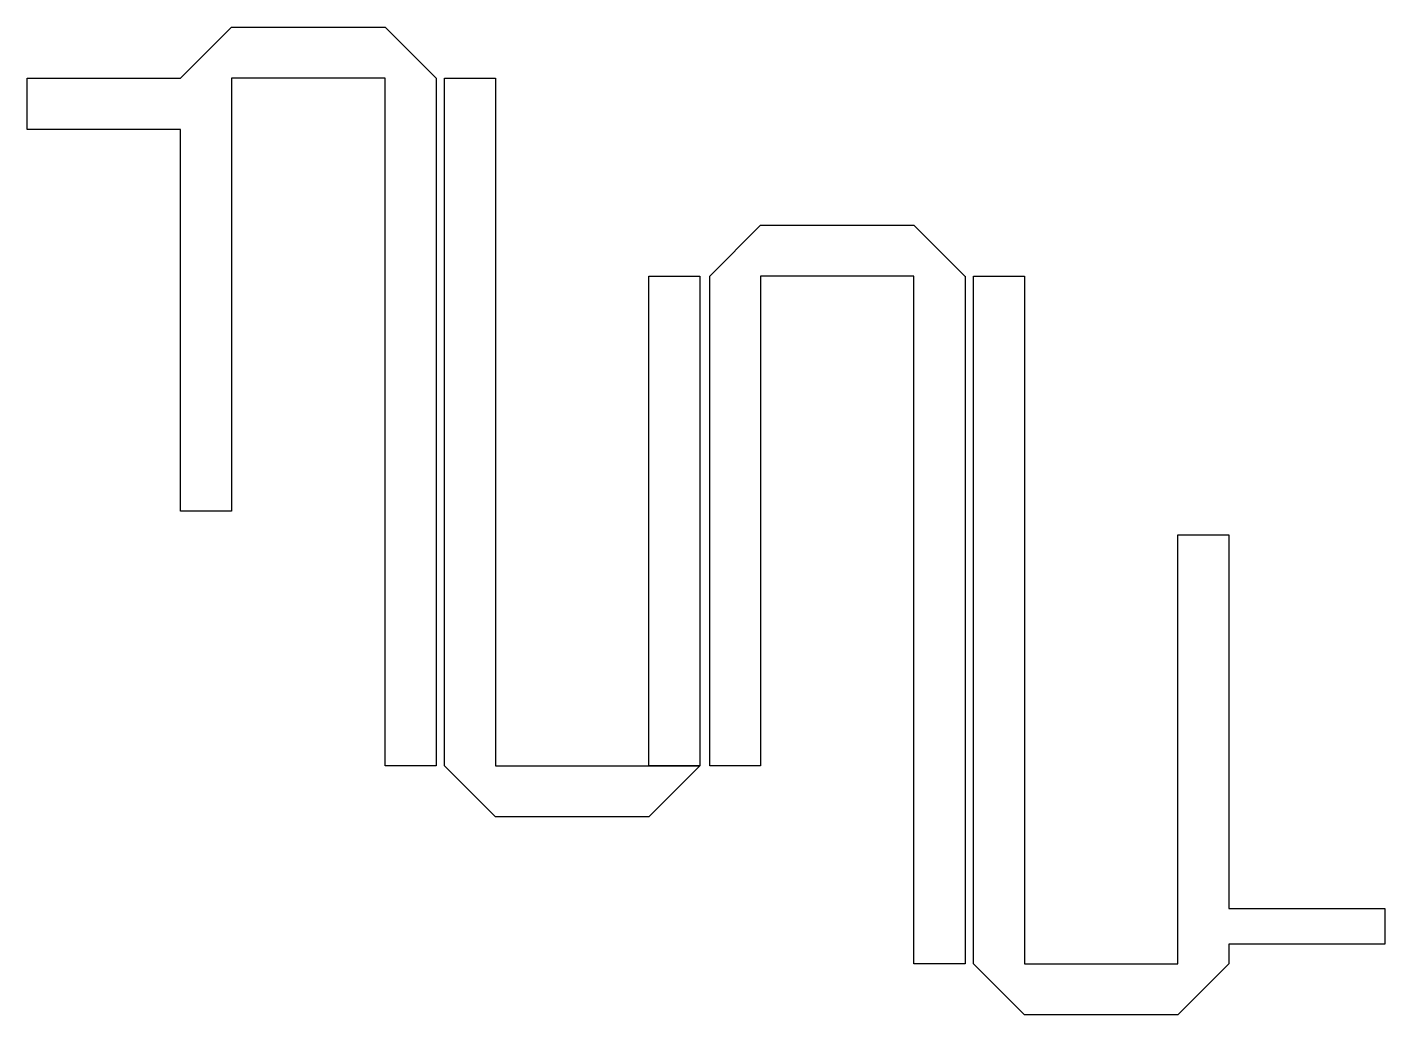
# Model space of a CAD drawing. Extents: x 7 to 2905, y 95 to 2202.
import ezdxf

# ---------------------------------------------------------------- set-up
doc = ezdxf.new("R2010")
doc.units = 9
doc.header["$MEASUREMENT"] = 0
doc.layers.add('TOP METAL', color=4, linetype='Continuous', true_color=0x00ffff)

msp = doc.modelspace()

# ---------------------------------------------------------------- linework, layer by layer
at = {"layer": 'TOP METAL'}
for points in [[(334.7, 2093.1), (443.8, 2202.3), (771.1, 2202.3), (771.1, 2202.2), (880.2, 2093.1), (880, 2093.1), (880, 626.3), (771.1, 626.3), (771.1, 2093.1), (443.8, 2093.1), (443.8, 1169.5), (334.7, 1169.5), (334.7, 1984), (7.4, 1984), (7.4, 2093.1), (334.7, 2093.1)], [(1007, 517.2), (897.9, 626.3), (897.9, 2093.1), (1007, 2093.1), (1007, 626.3), (1334.3, 626.3), (1334.3, 626.1), (1442.9, 626.1), (1334.3, 517.5), (1334.3, 517.2), (1007, 517.2)], [(1464, 1671.1), (1572.6, 1779.8), (1899.9, 1779.8), (1899.9, 1780), (2008.7, 1671.1), (2009, 1671.1), (2009, 204.1), (1899.9, 204.1), (1899.9, 1671.1), (1572.6, 1671.1), (1572.6, 626.3), (1464, 626.3), (1464, 1671.1)], [(1442.9, 626.3), (1334.3, 626.3), (1334.3, 1671.1), (1442.9, 1671.1), (1442.9, 626.3)], [(2135.8, 95), (2026.7, 204.1), (2026.7, 1671.1), (2135.8, 1671.1), (2135.8, 204.1), (2463.1, 204.1), (2463.1, 1119.2), (2572.2, 1119.2), (2572.2, 321.6), (2904.9, 321.6), (2904.9, 245.5), (2572.2, 245.5), (2572.2, 204.1), (2572.2, 204.1), (2463.1, 94.9), (2463.1, 95), (2135.8, 95)]]:
    msp.add_lwpolyline(points, close=True, dxfattribs=at)

doc.saveas('drawing.dxf')
